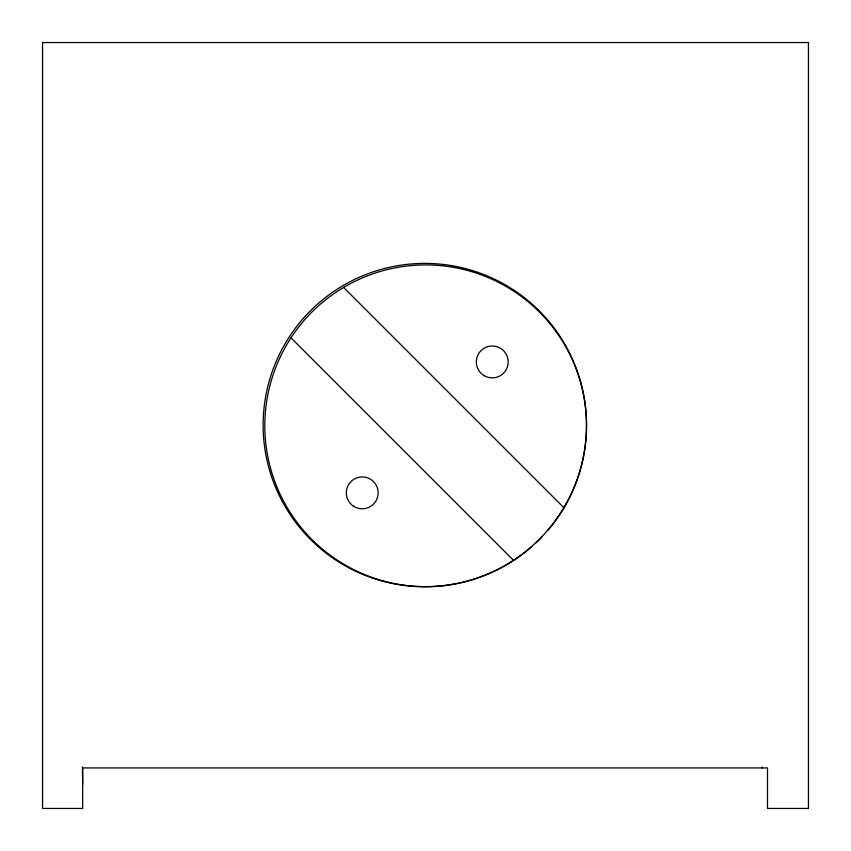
<?xml version="1.0" encoding="UTF-8"?>
<svg xmlns="http://www.w3.org/2000/svg" width="851" height="851" viewBox="0 0 851 851"><rect width="100%" height="100%" fill="white"/><g stroke="black" fill="none" stroke-linecap="round" stroke-linejoin="round"><path stroke-width="1.28" d="M82.664 784.239L82.473 766.964M343.591 287.425L564 507.834M290.989 337.815L513.61 560.437M762.219 767.134L762.219 767.932M531.875 546.565A160.85 160.85 0 0 1 269.629 464.848A160.85 160.85 0 0 1 462.391 269.171A160.85 160.85 0 0 1 548.033 530.152M541.853 536.992A160.85 160.85 0 0 1 535.29 543.47M808.45 42.55L42.55 42.55L42.55 808.45L82.664 808.45L82.664 767.932L767.506 767.932L767.506 808.45L808.45 808.45L808.45 42.55M353.059 505.877A15.924 15.924 0 0 0 378.099 494.293A15.924 15.924 0 0 0 355.537 478.4A15.924 15.924 0 0 0 353.059 505.877M484.293 375.727A15.924 15.924 0 0 0 508.185 361.93A15.924 15.924 0 0 0 484.293 348.133A15.924 15.924 0 0 0 484.293 375.727M331.709 557.288A161.701 161.701 0 0 0 585.86 439.616A161.701 161.701 0 0 0 356.877 278.362A161.701 161.701 0 0 0 331.709 557.288"/></g></svg>
